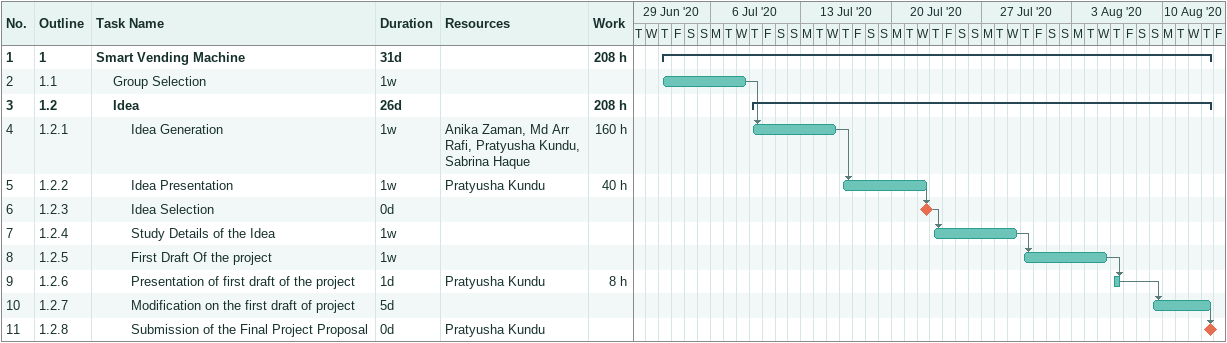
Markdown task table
| ID | WBS | Task | Duration | Start | Finish | Predecessors | Resources | Work (h) |
|---|---|---|---|---|---|---|---|---|
| 1 | 1 | **Smart Vending Machine** | 31d | 2020-07-02 | 2020-08-13 |  |  | 208 |
| 2 | 1.1 | Group Selection | 1w | 2020-07-02 | 2020-07-08 |  |  |  |
| 3 | 1.2 | **Idea** | 26d | 2020-07-09 | 2020-08-13 |  |  | 208 |
| 4 | 1.2.1 | Idea Generation | 1w | 2020-07-09 | 2020-07-15 | 2 | Anika Zaman, Md Arr Rafi, Pratyusha Kundu, Sabrina Haque | 160 |
| 5 | 1.2.2 | Idea Presentation | 1w | 2020-07-16 | 2020-07-22 | 4 | Pratyusha Kundu | 40 |
| 6 | 1.2.3 | Idea Selection | 0d | 2020-07-22 | 2020-07-22 | 5 |  |  |
| 7 | 1.2.4 | Study Details of the Idea | 1w | 2020-07-23 | 2020-07-29 | 6 |  |  |
| 8 | 1.2.5 | First Draft Of the project | 1w | 2020-07-30 | 2020-08-05 | 7 |  |  |
| 9 | 1.2.6 | Presentation of first draft of the project | 1d | 2020-08-06 | 2020-08-06 | 8 | Pratyusha Kundu | 8 |
| 10 | 1.2.7 | Modification on the first draft of project | 5d | 2020-08-09 | 2020-08-13 | 9 |  |  |
| 11 | 1.2.8 | Submission of the Final Project Proposal | 0d | 2020-08-13 | 2020-08-13 | 10 | Pratyusha Kundu |  |
